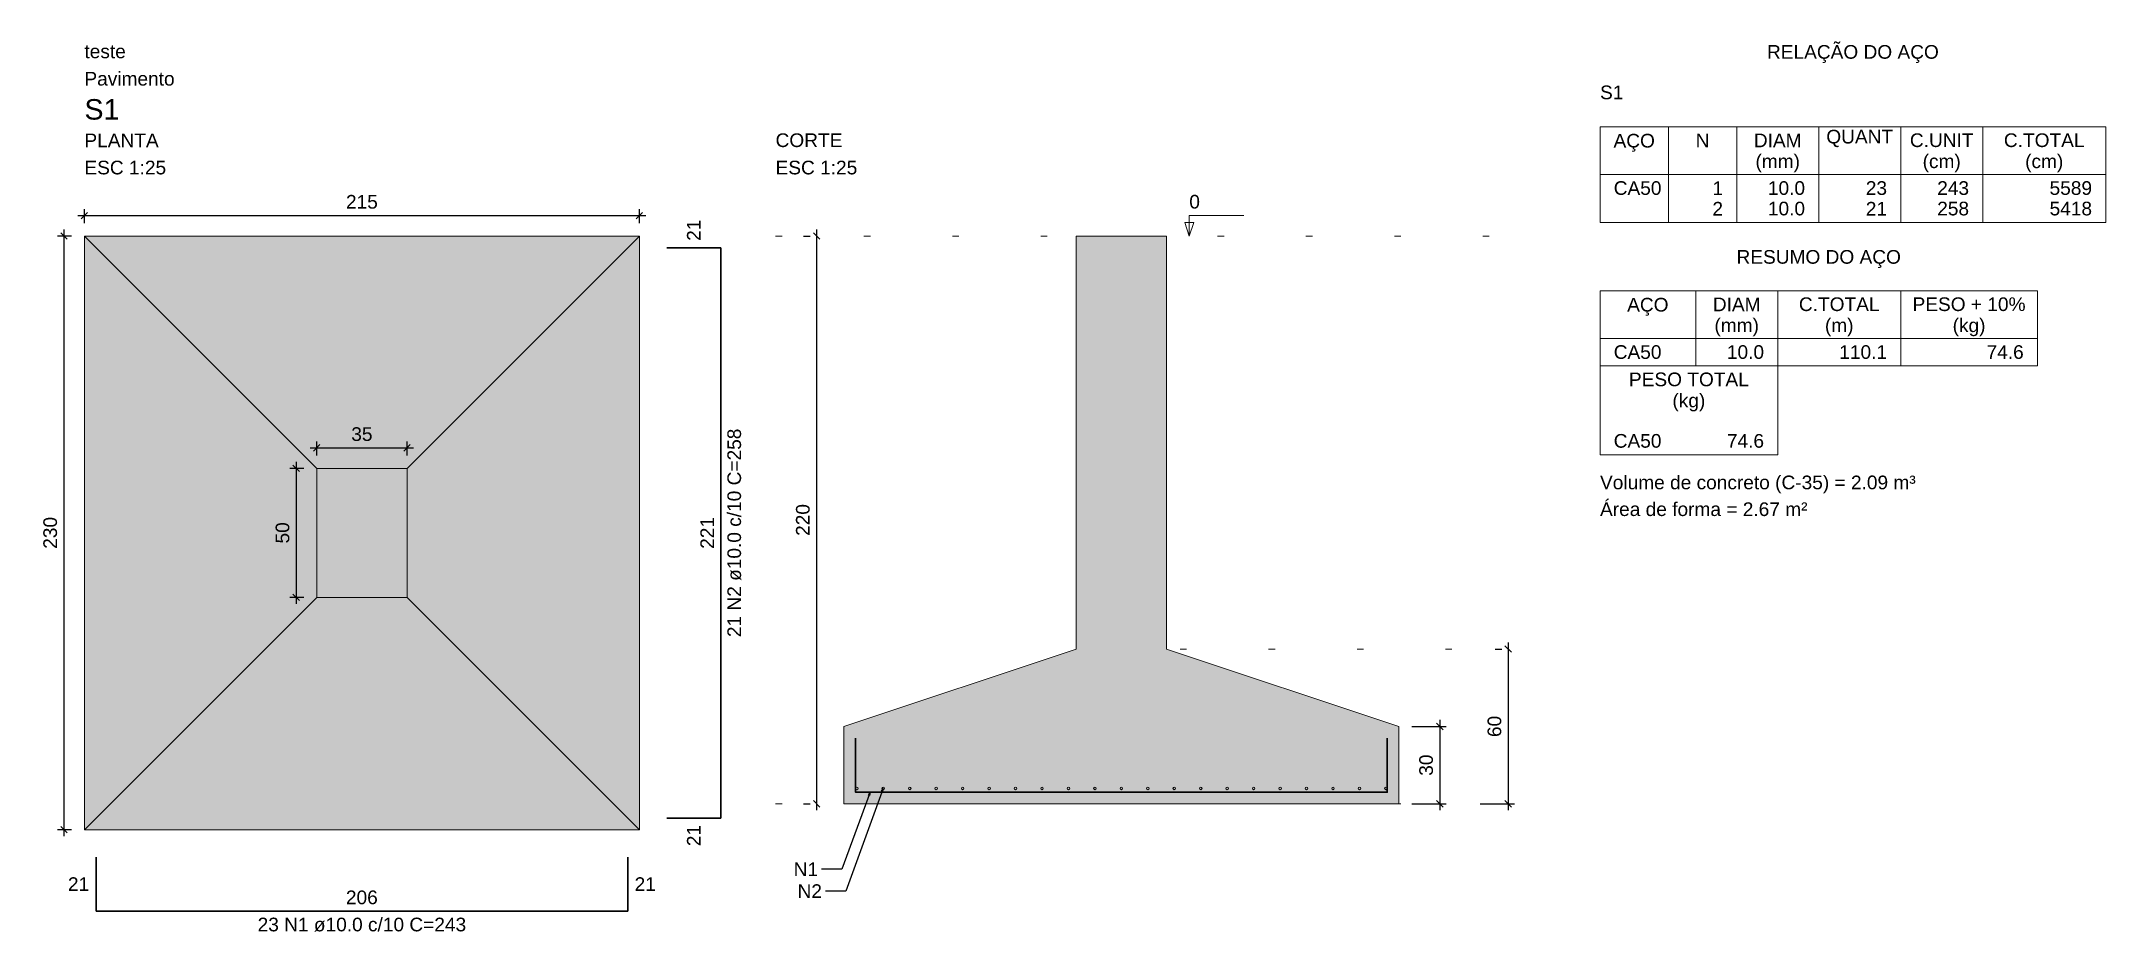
# Model space of a CAD drawing. Header units: millimetres. Extents: x 0 to 32, y -13.6 to 0.2.
import ezdxf

# ---------------------------------------------------------------- set-up
doc = ezdxf.new("R2010")
doc.units = ezdxf.units.MM
doc.header["$MEASUREMENT"] = 0
doc.linetypes.add('DOT', pattern=[6.35, 0, -6.35])
for name, color, linetype, lineweight in [('Descrição da armadura', 7, 'Continuous', 5), ('DT-Armadura', 2, 'Continuous', 30), ('DT-Barras no corte', 5, 'Continuous', 5), ('DT-Cotas', 9, 'Continuous', 5), ('DT-Forma', 5, 'Continuous', 5), ('DT-Hachura sapatas em corte', 43, 'Continuous', 5), ('DT-Hachura sapatas em planta', 43, 'Continuous', 5), ('DT-Pontilhado', 9, 'DOT', 5), ('DT-Relação do aço', 9, 'Continuous', 5), ('DT-Textos', 7, 'Continuous', 5), ('DT-Título', 3, 'Continuous', 20), ('Textos armaduras', 7, 'Continuous', 5)]:
    doc.layers.add(name, color=color, linetype=linetype, lineweight=lineweight)
doc.styles.add('Arial', font='')
doc.styles.get('Arial').set_extended_font_data('Arial')
doc.dimstyles.get("Standard").update_dxf_attribs({"dimtxt": 0.18, "dimasz": 0.18, "dimexe": 0.18, "dimexo": 0.0625, "dimgap": 0.09, "dimtad": 0, "dimtih": 1, "dimtoh": 1, "dimdec": 4, "dimzin": 0, "dimdsep": 46, "dimtxsty": 'Standard', "dimcen": 0.09, "dimadec": 0, "dimazin": 0, "dimtfac": 1, "dimtdec": 4, "dimtofl": 0, "dimtmove": 0, "dimatfit": 3, "dimfxl": 1, "dimtolj": 1, "dimtzin": 0, "dimarcsym": 0})
doc.dimstyles.new('UM_25.000000', dxfattribs={"dimtxt": 0.18, "dimasz": 0.1, "dimexe": 0.1, "dimexo": 0.2, "dimgap": 0, "dimtad": 1, "dimtih": 1, "dimtoh": 1, "dimdec": 1, "dimlfac": 25, "dimzin": 0, "dimdsep": 46, "dimtxsty": 'Standard', "dimcen": 0.09, "dimdle": 0.1, "dimadec": 1, "dimazin": 2, "dimtfac": 1, "dimtdec": 4, "dimtofl": 0, "dimtmove": 0, "dimatfit": 3, "dimfxl": 1, "dimtolj": 1, "dimarcsym": 0})

# ---------------------------------------------------------------- blocks, each defined once
blk = doc.blocks.new('_Oblique')
at = {"color": 0, "linetype": 'ByBlock', "lineweight": -2}
blk.add_line((-0.5, -0.5), (0.5, 0.5), dxfattribs=at)
blk = doc.blocks.new('*D6')
at = {"layer": 'Defpoints', "color": 0}
for p in [(0.6354, -2.8652), (0.3177, -12.0652), (0.6354, -12.0652)]:
    blk.add_point(p, dxfattribs=at)
at = {"layer": 'DT-Cotas', "color": 0, "lineweight": -2}
for p, q in [((0.4354, -2.8652), (0.2177, -2.8652)), ((0.3177, -2.7652), (0.3177, -12.1652)), ((0.4354, -12.0652), (0.2177, -12.0652))]:
    blk.add_line(p, q, dxfattribs=at)
at = {"layer": 'DT-Cotas', "color": 0, "lineweight": -2, "xscale": 0.1, "yscale": 0.1, "zscale": 0.1}
for p, rotation in [((0.3177, -2.8652), 90), ((0.3177, -12.0652), 270)]:
    blk.add_blockref('_Oblique', p, dxfattribs=dict(at, rotation=rotation))
at = {"layer": 'DT-Cotas', "color": 7, "insert": (0.1059, -7.4652), "char_height": 0.2118, "attachment_point": 5, "rotation": 90, "style": 'Arial'}
blk.add_mtext('\\A1;230', dxfattribs=at)
blk = doc.blocks.new('*D7')
at = {"layer": 'Defpoints', "color": 0}
for p in [(9.2354, -2.5475), (0.6354, -2.8652), (9.2354, -2.8652)]:
    blk.add_point(p, dxfattribs=at)
at = {"layer": 'DT-Cotas', "color": 0, "lineweight": -2}
for p, q in [((0.5354, -2.5475), (9.3354, -2.5475)), ((0.6354, -2.6652), (0.6354, -2.4475)), ((9.2354, -2.6652), (9.2354, -2.4475))]:
    blk.add_line(p, q, dxfattribs=at)
at = {"layer": 'DT-Cotas', "color": 0, "lineweight": -2, "xscale": 0.1, "yscale": 0.1, "zscale": 0.1, "rotation": 180}
blk.add_blockref('_Oblique', (0.6354, -2.5475), dxfattribs=at)
at = {"layer": 'DT-Cotas', "color": 0, "lineweight": -2, "xscale": 0.1, "yscale": 0.1, "zscale": 0.1}
blk.add_blockref('_Oblique', (9.2354, -2.5475), dxfattribs=at)
at = {"layer": 'DT-Cotas', "color": 7, "insert": (4.9354, -2.3357), "char_height": 0.2118, "attachment_point": 5, "rotation": 0.00573, "style": 'Arial'}
blk.add_mtext('\\A1;215', dxfattribs=at)
blk = doc.blocks.new('*D8')
at = {"layer": 'Defpoints', "color": 0}
for p in [(4.2354, -6.4652), (3.9177, -8.4652), (4.2354, -8.4652)]:
    blk.add_point(p, dxfattribs=at)
at = {"layer": 'DT-Cotas', "color": 0, "lineweight": -2}
for p, q in [((3.9177, -6.3652), (3.9177, -8.5652)), ((4.0354, -6.4652), (3.8177, -6.4652)), ((4.0354, -8.4652), (3.8177, -8.4652))]:
    blk.add_line(p, q, dxfattribs=at)
at = {"layer": 'DT-Cotas', "color": 0, "lineweight": -2, "xscale": 0.1, "yscale": 0.1, "zscale": 0.1}
for p, rotation in [((3.9177, -6.4652), 90), ((3.9177, -8.4652), 270)]:
    blk.add_blockref('_Oblique', p, dxfattribs=dict(at, rotation=rotation))
at = {"layer": 'DT-Cotas', "color": 7, "insert": (3.7059, -7.4652), "char_height": 0.2118, "attachment_point": 5, "rotation": 90, "style": 'Arial'}
blk.add_mtext('\\A1;50', dxfattribs=at)
blk = doc.blocks.new('*D9')
at = {"layer": 'Defpoints', "color": 0}
for p in [(5.6354, -6.1475), (4.2354, -6.4652), (5.6354, -6.4652)]:
    blk.add_point(p, dxfattribs=at)
at = {"layer": 'DT-Cotas', "color": 0, "lineweight": -2}
for p, q in [((4.2354, -6.2652), (4.2354, -6.0475)), ((5.6354, -6.2652), (5.6354, -6.0475)), ((4.1354, -6.1475), (5.7354, -6.1475))]:
    blk.add_line(p, q, dxfattribs=at)
at = {"layer": 'DT-Cotas', "color": 0, "lineweight": -2, "xscale": 0.1, "yscale": 0.1, "zscale": 0.1, "rotation": 180}
blk.add_blockref('_Oblique', (4.2354, -6.1475), dxfattribs=at)
at = {"layer": 'DT-Cotas', "color": 0, "lineweight": -2, "xscale": 0.1, "yscale": 0.1, "zscale": 0.1}
blk.add_blockref('_Oblique', (5.6354, -6.1475), dxfattribs=at)
at = {"layer": 'DT-Cotas', "color": 7, "insert": (4.9354, -5.9357), "char_height": 0.2118, "attachment_point": 5, "rotation": 0.00573, "style": 'Arial'}
blk.add_mtext('\\A1;35', dxfattribs=at)
blk = doc.blocks.new('*D10')
at = {"layer": 'Defpoints', "color": 0}
for p in [(11.9816, -2.8652), (11.9816, -11.6652), (11.9816, -11.6652)]:
    blk.add_point(p, dxfattribs=at)
at = {"layer": 'DT-Cotas', "color": 0, "lineweight": -2}
for p, q in [((11.7816, -2.8652), (11.8816, -2.8652)), ((11.9816, -2.7652), (11.9816, -11.7652)), ((11.7816, -11.6652), (11.8816, -11.6652))]:
    blk.add_line(p, q, dxfattribs=at)
at = {"layer": 'DT-Cotas', "color": 0, "lineweight": -2, "xscale": 0.1, "yscale": 0.1, "zscale": 0.1}
for p, rotation in [((11.9816, -2.8652), 90), ((11.9816, -11.6652), 270)]:
    blk.add_blockref('_Oblique', p, dxfattribs=dict(at, rotation=rotation))
at = {"layer": 'DT-Cotas', "color": 7, "insert": (11.7698, -7.2652), "char_height": 0.2118, "attachment_point": 5, "rotation": 90, "style": 'Arial'}
blk.add_mtext('\\A1;220', dxfattribs=at)
blk = doc.blocks.new('*D11')
at = {"layer": 'Defpoints', "color": 0}
for p in [(21.0052, -10.4652), (21.0052, -11.6652), (21.6406, -11.6652)]:
    blk.add_point(p, dxfattribs=at)
at = {"layer": 'DT-Cotas', "color": 0, "lineweight": -2}
for p, q in [((21.2052, -10.4652), (21.7406, -10.4652)), ((21.6406, -10.3652), (21.6406, -11.7652)), ((21.2052, -11.6652), (21.7406, -11.6652))]:
    blk.add_line(p, q, dxfattribs=at)
at = {"layer": 'DT-Cotas', "color": 0, "lineweight": -2, "xscale": 0.1, "yscale": 0.1, "zscale": 0.1}
for p, rotation in [((21.6406, -10.4652), 90), ((21.6406, -11.6652), 270)]:
    blk.add_blockref('_Oblique', p, dxfattribs=dict(at, rotation=rotation))
at = {"layer": 'DT-Cotas', "color": 7, "insert": (21.4288, -11.0652), "char_height": 0.2118, "attachment_point": 5, "rotation": 90, "style": 'Arial'}
blk.add_mtext('\\A1;30', dxfattribs=at)
blk = doc.blocks.new('*D12')
at = {"layer": 'Defpoints', "color": 0}
for p in [(22.6996, -9.2652), (22.0642, -11.6652), (22.6996, -11.6652)]:
    blk.add_point(p, dxfattribs=at)
at = {"layer": 'DT-Cotas', "color": 0, "lineweight": -2}
for p, q in [((22.4996, -9.2652), (22.5996, -9.2652)), ((22.6996, -9.1652), (22.6996, -11.7652)), ((22.2642, -11.6652), (22.7996, -11.6652))]:
    blk.add_line(p, q, dxfattribs=at)
at = {"layer": 'DT-Cotas', "color": 0, "lineweight": -2, "xscale": 0.1, "yscale": 0.1, "zscale": 0.1}
for p, rotation in [((22.6996, -9.2652), 90), ((22.6996, -11.6652), 270)]:
    blk.add_blockref('_Oblique', p, dxfattribs=dict(at, rotation=rotation))
at = {"layer": 'DT-Cotas', "color": 7, "insert": (22.4878, -10.4652), "char_height": 0.2118, "attachment_point": 5, "rotation": 90, "style": 'Arial'}
blk.add_mtext('\\A1;60', dxfattribs=at)

msp = doc.modelspace()

# ---------------------------------------------------------------- hatches: boundary and pattern name
at = {"layer": 'DT-Hachura sapatas em corte', "linetype": 'Continuous'}
msp.add_hatch(color=256, dxfattribs=at).paths.add_polyline_path([(16.0052, -9.2652), (16.0052, -9.2652), (12.4052, -10.4652), (12.4052, -11.6652), (21.0052, -11.6652), (21.0052, -10.4652), (17.4052, -9.2652), (17.4052, -9.2652), (17.4052, -2.8652), (16.0052, -2.8652), (16.0052, -9.2652)])
at = {"layer": 'DT-Hachura sapatas em planta', "linetype": 'Continuous'}
msp.add_hatch(color=256, dxfattribs=at).paths.add_polyline_path([(0.6354, -12.0652), (9.2354, -12.0652), (9.2354, -2.8652), (0.6354, -2.8652), (0.6354, -12.0652)])

# ---------------------------------------------------------------- linework, layer by layer
at = {"layer": 'DT-Armadura'}
for p, q in [((10.499, -3.0452), (9.659, -3.0452)), ((10.499, -11.8852), (10.499, -3.0452)), ((9.659, -11.8852), (10.499, -11.8852)), ((0.8154, -12.4888), (0.8154, -13.3288)), ((9.0554, -13.3288), (9.0554, -12.4888)), ((0.8154, -13.3288), (9.0554, -13.3288))]:
    msp.add_line(p, q, dxfattribs=at)
msp.add_lwpolyline([(12.5852, -10.6452), (12.5852, -11.4852), (20.8252, -11.4852), (20.8252, -10.6452)], dxfattribs=at)
at = {"layer": 'DT-Barras no corte'}
for centre in [(12.6052, -11.4252), (13.0152, -11.4252), (13.4252, -11.4252), (13.8352, -11.4252), (14.2452, -11.4252), (14.6552, -11.4252), (15.0652, -11.4252), (15.4752, -11.4252), (15.8852, -11.4252), (16.2952, -11.4252), (16.7052, -11.4252), (17.1152, -11.4252), (17.5252, -11.4252), (17.9352, -11.4252), (18.3452, -11.4252), (18.7552, -11.4252), (19.1652, -11.4252), (19.5752, -11.4252), (19.9852, -11.4252), (20.3952, -11.4252), (20.8052, -11.4252)]:
    msp.add_circle(centre, 0.02, dxfattribs=at)
at = {"layer": 'DT-Forma'}
for p, q in [((0.6354, -2.8652), (4.2354, -6.4652)), ((9.2354, -2.8652), (5.6354, -6.4652)), ((0.6354, -12.0652), (4.2354, -8.4652)), ((0.6354, -12.0652), (4.2354, -8.4652)), ((9.2354, -12.0652), (5.6354, -8.4652))]:
    msp.add_line(p, q, dxfattribs=at)
for points in [[(0.6354, -12.0652), (9.2354, -12.0652), (9.2354, -2.8652), (0.6354, -2.8652), (0.6354, -12.0652)], [(16.0052, -9.2652), (16.0052, -9.2652), (12.4052, -10.4652), (12.4052, -11.6652), (21.0052, -11.6652), (21.0052, -10.4652), (17.4052, -9.2652), (17.4052, -9.2652), (17.4052, -2.8652), (16.0052, -2.8652), (16.0052, -9.2652)], [(4.2354, -8.4652), (5.6354, -8.4652), (5.6354, -6.4652), (4.2354, -6.4652), (4.2354, -8.4652)]]:
    msp.add_lwpolyline(points, close=True, dxfattribs=at)
at = {"layer": 'DT-Pontilhado', "ltscale": 0.2}
for p, q in [((11.3462, -2.8652), (23.1232, -2.8652)), ((17.617, -9.2652), (22.276, -9.2652)), ((11.3462, -11.6652), (23.1232, -11.6652))]:
    msp.add_line(p, q, dxfattribs=at)
at = {"layer": 'DT-Relação do aço'}
for p, q in [((24.1232, -1.1708), (31.9598, -1.1708)), ((24.1232, -1.1708), (24.1232, -2.6534)), ((25.1822, -1.1708), (25.1822, -2.6534)), ((26.2412, -1.1708), (26.2412, -2.6534)), ((27.512, -1.1708), (27.512, -2.6534)), ((28.7828, -1.1708), (28.7828, -2.6534)), ((30.0536, -1.1708), (30.0536, -2.6534)), ((31.9598, -1.1708), (31.9598, -2.6534)), ((24.1232, -1.9121), (31.9598, -1.9121)), ((24.1232, -2.6534), (31.9598, -2.6534)), ((24.1232, -3.7124), (24.1232, -4.8773)), ((24.1232, -3.7124), (30.9008, -3.7124)), ((25.6058, -3.7124), (25.6058, -4.8773)), ((26.8766, -3.7124), (26.8766, -4.8773)), ((28.7828, -3.7124), (28.7828, -4.8773)), ((30.9008, -3.7124), (30.9008, -4.8773)), ((24.1232, -4.4537), (30.9008, -4.4537)), ((24.1232, -4.8773), (30.9008, -4.8773)), ((24.1232, -4.8773), (24.1232, -6.254)), ((26.8766, -6.254), (26.8766, -4.8773)), ((24.1232, -6.254), (26.8766, -6.254))]:
    msp.add_line(p, q, dxfattribs=at)
at = {"layer": 'DT-Textos'}
msp.add_lwpolyline([(17.7582, -2.8652), (17.7582, -2.5475), (18.6054, -2.5475)], dxfattribs=at)
msp.add_lwpolyline([(17.8288, -2.6534), (17.7582, -2.8652), (17.6876, -2.6534), (17.8288, -2.6534)], close=True, dxfattribs=at)

# ---------------------------------------------------------------- texts
at = {"layer": 'Descrição da armadura', "linetype": 'Continuous', "insert": (10.8167, -7.4652), "char_height": 0.2118, "width": 6.480859, "attachment_point": 8, "rotation": 90, "line_spacing_factor": 0.798, "style": 'Arial'}
msp.add_mtext('21 N2 ø10.0 c/10 C=258', dxfattribs=at)
at = {"layer": 'Descrição da armadura', "linetype": 'Continuous', "insert": (4.9354, -13.6465), "char_height": 0.2118, "width": 6.480859, "attachment_point": 8, "line_spacing_factor": 0.798, "style": 'Arial'}
msp.add_mtext('23 N1 ø10.0 c/10 C=243', dxfattribs=at)
at = {"layer": 'DT-Cotas', "linetype": 'Continuous', "char_height": 0.2118, "width": 0.758398, "attachment_point": 9, "line_spacing_factor": 0.798, "style": 'Arial'}
for s, insert in [('N1', (12.0049, -12.7853)), ('N2', (12.065, -13.1233))]:
    msp.add_mtext(s, dxfattribs=dict(at, insert=insert))
at = {"layer": 'DT-Relação do aço', "linetype": 'Continuous', "char_height": 0.2118, "line_spacing_factor": 0.798, "style": 'Arial'}
for s, insert, width, attachment_point in [('RELAÇÃO DO AÇO', (28.042, -0.182), 5.340655, 8), ('S1', (24.1232, -0.7472), 0.725664, 7), ('AÇO', (24.653, -1.558), 1.285627, 8), ('N', (25.7117, -1.4885), 0.428446, 8), ('DIAM', (26.8766, -1.4885), 1.483193, 8), ('QUANT', (28.1474, -1.4885), 2.076471, 8), ('C.UNIT', (29.4182, -1.4885), 1.977398, 8), ('C.TOTAL', (31.0067, -1.4885), 2.505206, 8), ('(mm)', (26.877, -1.876), 1.383541, 8), ('(cm)', (29.418, -1.876), 1.185975, 8), ('(cm)', (31.007, -1.876), 1.185975, 8), ('RESUMO DO AÇO', (27.512, -3.359), 5.109195, 8), ('AÇO', (24.864, -4.1), 1.285627, 8), ('DIAM', (26.2412, -4.0301), 1.483193, 8), ('C.TOTAL', (27.8297, -4.0301), 2.505206, 8), ('PESO + 10%', (29.8418, -4.0301), 3.512155, 8), ('(mm)', (26.241, -4.418), 1.383541, 8), ('(m)', (27.83, -4.418), 0.889337, 8), ('(kg)', (29.842, -4.418), 1.021723, 8), ('CA50', (24.335, -4.7714), 1.484062, 7), ('10.0', (26.6648, -4.7714), 1.154689, 9), ('110.1', (28.571, -4.7714), 1.484642, 9), ('74.6', (30.689, -4.7714), 1.154689, 9), ('PESO TOTAL', (25.4999, -5.195), 3.725364, 8), ('(kg)', (25.5, -5.583), 1.021723, 8), ('CA50', (24.335, -6.1481), 1.484062, 7), ('74.6', (26.6648, -6.1481), 1.154689, 9), ('Volume de concreto (C-35) = 2.09 m³', (24.123, -6.853), 9.809933, 7), ('Área de forma = 2.67 m²', (24.1232, -7.2071), 6.446676, 7)]:
    msp.add_mtext(s, dxfattribs=dict(at, insert=insert, width=width, attachment_point=attachment_point))
at = {"layer": 'DT-Relação do aço', "color": 9, "linetype": 'Continuous', "char_height": 0.2118, "line_spacing_factor": 0.798, "style": 'Arial'}
for s, insert, width, attachment_point in [('CA50', (24.335, -2.2298), 1.484062, 7), ('1', (26.0294, -2.2298), 0.329953, 9), ('10.0', (27.3002, -2.2298), 1.154689, 9), ('23', (28.571, -2.2298), 0.659905, 9), ('243', (29.8418, -2.2298), 0.989858, 9), ('5589', (31.748, -2.2298), 1.31981, 9), ('2', (26.0294, -2.5475), 0.329953, 9), ('10.0', (27.3002, -2.5475), 1.154689, 9), ('21', (28.571, -2.5475), 0.659905, 9), ('258', (29.8418, -2.5475), 0.989858, 9), ('5418', (31.748, -2.5475), 1.31981, 9)]:
    msp.add_mtext(s, dxfattribs=dict(at, insert=insert, width=width, attachment_point=attachment_point))
at = {"layer": 'DT-Textos', "char_height": 0.2118, "attachment_point": 7, "line_spacing_factor": 0.798, "style": 'Arial'}
for s, insert, width in [('teste', (0.6354, -0.1118), 1.290926), ('Pavimento', (0.6354, -0.5354), 2.813929), ('PLANTA', (0.6354, -1.4885), 2.314964), ('CORTE', (11.3462, -1.4885), 2.079987), ('ESC 1:25', (0.6354, -1.9121), 2.547041), ('ESC 1:25', (11.3462, -1.9121), 2.547041), ('0', (17.7582, -2.4416), 0.330709)]:
    msp.add_mtext(s, dxfattribs=dict(at, insert=insert, width=width))
at = {"layer": 'DT-Título', "insert": (0.6354, -1.0649), "char_height": 0.3177, "width": 1.092211, "attachment_point": 7, "line_spacing_factor": 0.798, "style": 'Arial'}
msp.add_mtext('S1', dxfattribs=at)
at = {"layer": 'Textos armaduras', "linetype": 'Continuous', "char_height": 0.2118, "attachment_point": 7, "rotation": 90, "line_spacing_factor": 0.798, "style": 'Arial'}
for s, insert, width in [('21', (10.1849, -2.9393), 0.659905), ('221', (10.3931, -7.7127), 0.989858), ('21', (10.1849, -12.3211), 0.659905)]:
    msp.add_mtext(s, dxfattribs=dict(at, insert=insert, width=width))
at = {"layer": 'Textos armaduras', "linetype": 'Continuous', "char_height": 0.2118, "attachment_point": 7, "line_spacing_factor": 0.798, "style": 'Arial'}
for s, insert, width in [('21', (0.3795, -13.0147), 0.659905), ('206', (4.6879, -13.2229), 0.989858), ('21', (9.1613, -13.0147), 0.659905)]:
    msp.add_mtext(s, dxfattribs=dict(at, insert=insert, width=width))

# ---------------------------------------------------------------- dimensions: what is measured, and where the dimension line sits
at = {"layer": 'DT-Cotas'}
for base, p1, p2, picture, middle in [((9.2354, -2.5475), (0.6354, -2.8652), (9.2354, -2.8652), '*D7', (4.9354, -2.3357)), ((5.6354, -6.1475), (4.2354, -6.4652), (5.6354, -6.4652), '*D9', (4.9354, -5.9357))]:
    dim = msp.add_linear_dim(base=base, p1=p1, p2=p2, dimstyle='UM_25.000000', override={"dimtxt": 0.2118, "dimasz": 0.1, "dimexe": 0.1, "dimexo": 0.2, "dimtad": 1, "dimtih": 0, "dimtoh": 0, "dimdec": 1, "dimlfac": 25, "dimzin": 8, "dimtxsty": 'Arial', "dimblk": 'Oblique', "dimblk1": 'Oblique', "dimblk2": 'Oblique', "dimsah": 1, "dimdle": 0.1, "dimse1": 0, "dimse2": 0, "dimclrt": 7, "dimadec": 1, "dimazin": 3, "dimtmove": 2, "dimldrblk": 'Oblique'}, dxfattribs=at)
    dim.commit()
    dim.dimension.update_dxf_attribs({"geometry": picture, "text_midpoint": middle, "dimtype": 160, "text_rotation": 0.00573})
for base, p1, p2, picture, middle in [((0.3177, -12.0652), (0.6354, -2.8652), (0.6354, -12.0652), '*D6', (0.1059, -7.4652)), ((11.9816, -11.6652), (11.9816, -2.8652), (11.9816, -11.6652), '*D10', (11.7698, -7.2652)), ((3.9177, -8.4652), (4.2354, -6.4652), (4.2354, -8.4652), '*D8', (3.7059, -7.4652)), ((22.6996, -11.6652), (22.6996, -9.2652), (22.0642, -11.6652), '*D12', (22.4878, -10.4652)), ((21.6406, -11.6652), (21.0052, -10.4652), (21.0052, -11.6652), '*D11', (21.4288, -11.0652))]:
    dim = msp.add_linear_dim(base=base, p1=p1, p2=p2, angle=90, dimstyle='UM_25.000000', override={"dimtxt": 0.2118, "dimasz": 0.1, "dimexe": 0.1, "dimexo": 0.2, "dimtad": 1, "dimtih": 0, "dimtoh": 0, "dimdec": 1, "dimlfac": 25, "dimzin": 8, "dimtxsty": 'Arial', "dimblk": 'Oblique', "dimblk1": 'Oblique', "dimblk2": 'Oblique', "dimsah": 1, "dimdle": 0.1, "dimse1": 0, "dimse2": 0, "dimclrt": 7, "dimadec": 1, "dimazin": 3, "dimtmove": 2, "dimldrblk": 'Oblique'}, dxfattribs=at)
    dim.commit()
    dim.dimension.update_dxf_attribs({"geometry": picture, "text_midpoint": middle, "dimtype": 160, "text_rotation": 90})

# ---------------------------------------------------------------- leaders
for points in [[(12.8102, -11.4852), (12.3756, -12.6794), (12.0579, -12.6794)], [(13.0152, -11.4252), (12.4357, -13.0174), (12.118, -13.0174)]]:
    msp.add_leader(points, dimstyle='Standard', override={"dimasz": 0.05, "dimldrblk": 'Closed'}, dxfattribs=at)

doc.saveas('drawing.dxf')
